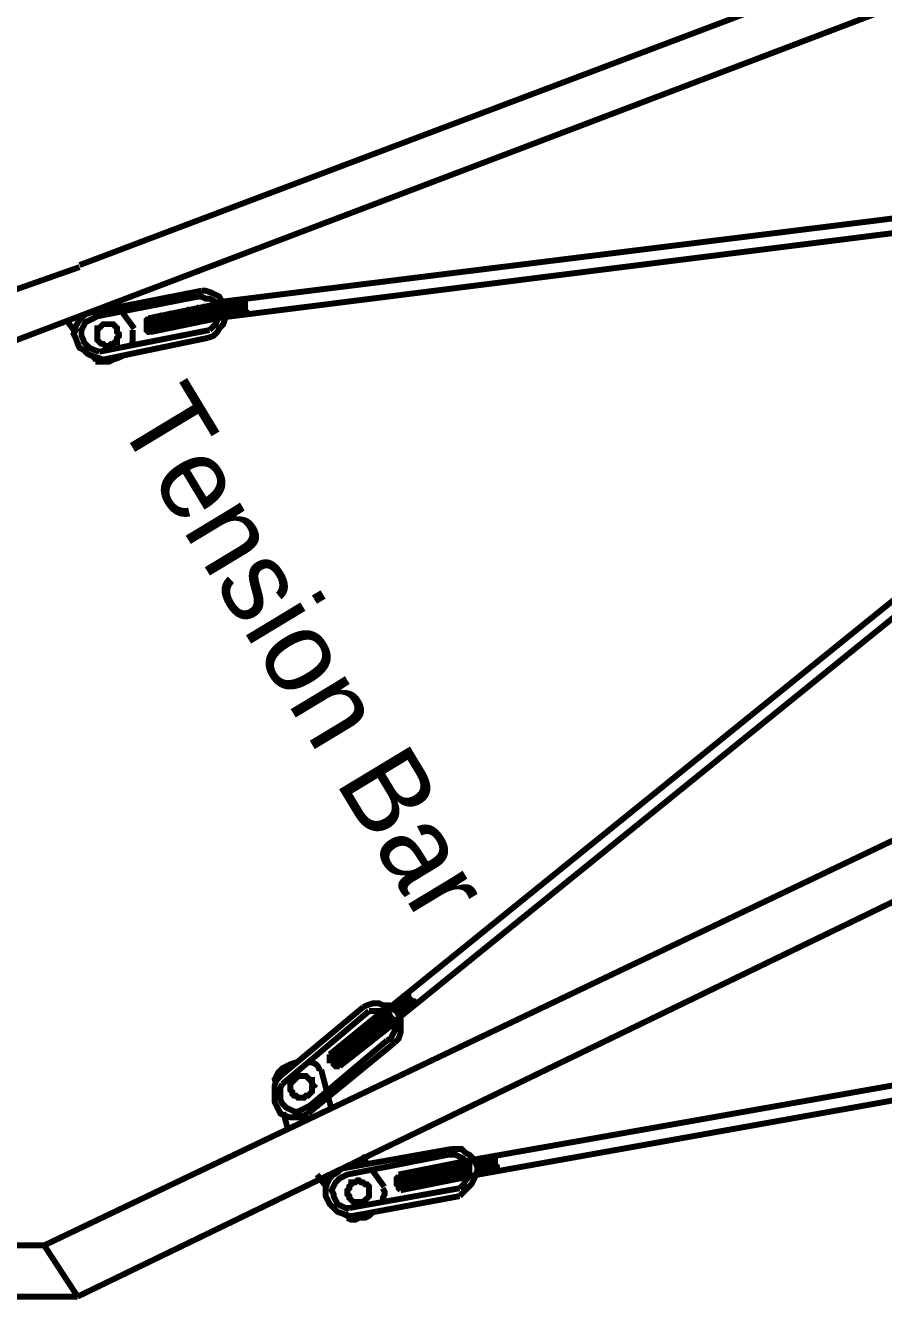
# Model space of a CAD drawing. Extents: x 0.3 to 11.4, y 0.3 to 16.3.
# Drawn here: x 4.955 to 5.682, y 8.595 to 9.674 of the extents above; entities that cross this region are included whole.
import ezdxf

# ---------------------------------------------------------------- set-up
doc = ezdxf.new("R2010")
doc.units = 0
doc.header["$MEASUREMENT"] = 0

msp = doc.modelspace()

# ---------------------------------------------------------------- linework, layer by layer
at = {"color": 0, "const_width": 0.005}
for points in [[(6.59776, 10.0744), (5.00108, 9.47114)], [(6.60612, 10.0378), (5.00944, 9.4311), (4.79443, 9.34944)], [(6.72276, 10.0228), (5.25776, 8.83778)], [(6.72944, 10.0144), (5.26611, 8.82943)], [(4.97114, 8.64111), (7.20281, 9.70611)], [(7.22276, 9.67443), (4.99946, 8.59776)], [(6.98281, 9.67111), (5.1161, 9.43946)], [(6.98611, 9.66114), (5.1161, 9.42611)], [(5.00108, 9.46946), (4.79275, 9.39611)], [(5.10444, 9.44943), (5.01112, 9.4311)], [(5.10444, 9.44943), (5.10781, 9.44943), (5.11279, 9.44775), (5.1161, 9.44612), (5.11947, 9.44444), (5.1211, 9.44114), (5.12278, 9.43778), (5.12446, 9.43446), (5.12446, 9.42947), (5.12446, 9.42611), (5.12278, 9.42111), (5.11947, 9.41775), (5.11778, 9.41444), (5.11442, 9.41114), (5.10943, 9.40944)], [(5.10113, 9.44444), (5.01611, 9.42779), (5.01281, 9.42611), (5.00944, 9.42443), (5.00613, 9.42279), (5.00444, 9.41943), (5.00276, 9.41613), (5.00276, 9.41444), (5.00276, 9.41114), (5.00444, 9.40776), (5.00444, 9.40608), (5.00776, 9.40278), (5.00944, 9.4011), (5.01281, 9.39947), (5.01779, 9.39779)], [(5.03093, 9.43978), (5.03108, 9.43956), (5.03267, 9.43733), (5.03282, 9.43713)], [(5.1161, 9.43778), (5.05946, 9.42611)], [(5.10113, 9.44444), (5.10444, 9.44444), (5.10781, 9.44276), (5.11111, 9.44276), (5.11442, 9.44114), (5.1161, 9.43946), (5.11778, 9.43608), (5.11947, 9.43446), (5.11947, 9.4311), (5.11947, 9.42779), (5.11778, 9.42443), (5.1161, 9.42111), (5.11279, 9.41775), (5.11111, 9.41613)], [(5.11111, 9.43778), (5.11111, 9.43608), (5.11111, 9.43446), (5.10943, 9.43278), (5.10943, 9.4311), (5.11111, 9.42947), (5.11111, 9.42779), (5.11279, 9.42611), (5.11279, 9.42443)], [(5.11442, 9.43778), (5.11442, 9.43608), (5.11279, 9.43446), (5.11279, 9.43278), (5.11279, 9.4311), (5.11442, 9.42947), (5.11442, 9.42779), (5.1161, 9.42611)], [(5.11778, 9.43778), (5.1161, 9.43608), (5.1161, 9.43446), (5.1161, 9.43278), (5.1161, 9.4311), (5.11778, 9.42947), (5.11947, 9.42779)], [(5.12446, 9.43946), (5.12278, 9.43778)], [(5.12608, 9.44114), (5.12608, 9.43946), (5.12446, 9.43778), (5.12446, 9.43608), (5.12446, 9.43446), (5.12608, 9.43278), (5.12608, 9.4311), (5.12776, 9.42947), (5.12776, 9.42779)], [(5.12944, 9.43946), (5.12776, 9.43778), (5.12776, 9.43446), (5.12776, 9.43278), (5.12776, 9.4311), (5.12944, 9.42947), (5.13113, 9.42779)], [(5.13276, 9.43946), (5.13113, 9.43778), (5.13113, 9.43608), (5.13113, 9.43446), (5.13113, 9.4311), (5.13276, 9.4311), (5.13444, 9.42947), (5.13444, 9.42779)], [(5.13612, 9.44114), (5.13612, 9.43946), (5.13444, 9.43778), (5.13444, 9.43608), (5.13444, 9.43446), (5.13444, 9.43278), (5.13612, 9.4311), (5.13612, 9.42947), (5.13781, 9.42779)], [(5.13943, 9.44114), (5.13781, 9.43946), (5.13781, 9.43778), (5.13781, 9.43608), (5.13781, 9.43446), (5.13781, 9.43278), (5.13943, 9.4311), (5.13943, 9.42947), (5.14111, 9.42947)], [(5.14279, 9.44276), (5.14111, 9.44114), (5.14111, 9.43946), (5.14111, 9.43778), (5.14111, 9.43608), (5.14111, 9.43446), (5.14111, 9.43278), (5.14279, 9.4311), (5.14442, 9.42947)], [(5.01112, 9.4311), (5.00613, 9.42947), (5.00276, 9.42611), (5.00108, 9.42443), (4.99778, 9.41943), (4.99778, 9.41613), (4.9961, 9.41276), (4.99778, 9.40944), (4.99946, 9.40446), (5.00108, 9.4011), (5.00444, 9.39947), (5.00776, 9.39611), (5.01112, 9.39442), (5.01611, 9.39279), (5.02111, 9.39111)], [(5.03608, 9.43272), (5.03706, 9.43147), (5.0465, 9.41862), (5.04742, 9.41732)], [(5.05946, 9.42611), (5.05778, 9.42443), (5.05778, 9.42279), (5.05778, 9.42111), (5.05778, 9.41943), (5.05778, 9.41775), (5.05778, 9.41613), (5.05946, 9.41444), (5.06108, 9.41444)], [(5.06108, 9.42779), (5.06108, 9.42611), (5.05946, 9.42443), (5.05946, 9.42279), (5.05946, 9.42111), (5.05946, 9.41943), (5.06108, 9.41775), (5.06108, 9.41613), (5.06278, 9.41444)], [(5.11778, 9.42611), (5.06108, 9.41444)], [(5.06446, 9.42779), (5.06278, 9.42611), (5.06278, 9.42443), (5.06278, 9.42279), (5.06278, 9.42111), (5.06278, 9.41943), (5.06278, 9.41775), (5.06446, 9.41613), (5.06614, 9.41444)], [(5.06776, 9.42779), (5.06614, 9.42611), (5.06614, 9.42443), (5.06614, 9.42279), (5.06614, 9.42111), (5.06614, 9.41943), (5.06614, 9.41775), (5.06776, 9.41613), (5.06944, 9.41613)], [(5.07113, 9.42947), (5.06944, 9.42779), (5.06944, 9.42611), (5.06944, 9.42443), (5.06944, 9.42279), (5.06944, 9.42111), (5.06944, 9.41943), (5.07113, 9.41775), (5.07275, 9.41613)], [(5.07275, 9.42947), (5.07275, 9.42779), (5.07275, 9.42611), (5.07113, 9.42443), (5.07113, 9.42279), (5.07275, 9.42111), (5.07275, 9.41943), (5.07443, 9.41775), (5.07443, 9.41613)], [(5.07611, 9.42947), (5.07443, 9.42779), (5.07443, 9.42611), (5.07443, 9.42279), (5.07443, 9.42111), (5.07611, 9.41943), (5.07781, 9.41943), (5.07781, 9.41775)], [(5.07943, 9.4311), (5.07781, 9.42947), (5.07781, 9.42779), (5.07781, 9.42611), (5.07781, 9.42443), (5.07781, 9.42279), (5.07781, 9.42111), (5.07943, 9.41943), (5.08111, 9.41775)], [(5.08111, 9.4311), (5.08111, 9.42947), (5.07943, 9.42779), (5.07943, 9.42611), (5.07943, 9.42443), (5.08111, 9.42279), (5.08111, 9.42111), (5.08279, 9.41943), (5.08279, 9.41775)], [(5.08442, 9.4311), (5.08279, 9.42947), (5.08279, 9.42779), (5.08279, 9.42611), (5.08442, 9.42279), (5.0861, 9.42111), (5.0861, 9.41943)], [(5.08778, 9.43278), (5.08778, 9.4311), (5.0861, 9.42947), (5.0861, 9.42779), (5.0861, 9.42611), (5.0861, 9.42443), (5.08778, 9.42279), (5.08778, 9.42111), (5.08946, 9.41943)], [(5.0911, 9.43278), (5.08946, 9.4311), (5.08946, 9.42947), (5.08946, 9.42779), (5.08946, 9.42611), (5.08946, 9.42443), (5.0911, 9.42279), (5.0911, 9.42111), (5.09278, 9.42111)], [(5.09446, 9.43446), (5.09278, 9.43278), (5.09278, 9.4311), (5.09278, 9.42947), (5.09278, 9.42779), (5.09278, 9.42611), (5.09278, 9.42443), (5.09446, 9.42279), (5.09614, 9.42111)], [(5.09614, 9.43446), (5.09614, 9.43278), (5.09446, 9.4311), (5.09446, 9.42947), (5.09446, 9.42779), (5.09614, 9.42611), (5.09614, 9.42443), (5.09776, 9.42279), (5.09776, 9.42111)], [(5.09944, 9.43446), (5.09776, 9.43278), (5.09776, 9.4311), (5.09776, 9.42947), (5.09776, 9.42779), (5.09776, 9.42611), (5.09944, 9.42443), (5.09944, 9.42279), (5.10113, 9.42279)], [(5.10275, 9.43608), (5.10113, 9.43446), (5.10113, 9.43278), (5.10113, 9.4311), (5.10113, 9.42947), (5.10113, 9.42779), (5.10275, 9.42611), (5.10275, 9.42443), (5.10444, 9.42279)], [(5.10612, 9.43608), (5.10444, 9.43446), (5.10444, 9.43278), (5.10444, 9.4311), (5.10444, 9.42947), (5.10444, 9.42779), (5.10444, 9.42611), (5.10612, 9.42443), (5.10781, 9.42279)], [(5.10943, 9.43608), (5.10781, 9.43608), (5.10781, 9.43446), (5.10781, 9.43278), (5.10781, 9.42947), (5.10781, 9.42779), (5.10781, 9.42611), (5.10943, 9.42611), (5.11111, 9.42443)], [(5.12446, 9.42779), (5.12608, 9.42779)], [(4.99072, 9.4235), (4.99132, 9.42275), (4.99696, 9.41504), (4.9975, 9.41422)], [(5.11111, 9.41613), (5.01779, 9.39779)], [(5.04443, 9.40278), (5.04611, 9.40608), (5.04611, 9.40944), (5.04611, 9.41276), (5.04611, 9.41613)], [(5.10943, 9.40944), (5.02111, 9.39111)], [(5.01243, 9.39399), (5.01269, 9.39367), (5.01514, 9.3904), (5.01535, 9.39003)], [(5.01443, 9.38943), (5.01779, 9.38943), (5.02279, 9.38943), (5.0261, 9.38943), (5.02946, 9.39111), (5.03444, 9.39279), (5.03776, 9.39442)], [(7.55111, 9.10612), (5.32943, 8.71278)], [(7.51113, 9.08946), (5.32943, 8.69943)], [(5.28444, 8.84446), (5.28276, 8.84446), (5.28108, 8.84614), (5.27946, 8.84614), (5.27946, 8.84776), (5.27778, 8.84944), (5.2761, 8.85113), (5.2761, 8.85275), (5.2761, 8.85444)], [(5.28776, 8.84614), (5.28614, 8.84614), (5.28444, 8.84776), (5.28276, 8.84776), (5.28108, 8.84944), (5.27946, 8.85113), (5.27946, 8.85275), (5.27946, 8.85444), (5.27778, 8.85612)], [(5.26779, 8.81278), (5.27111, 8.81614), (5.27279, 8.82112), (5.27279, 8.82443), (5.27279, 8.82943), (5.27279, 8.83279), (5.27111, 8.8361), (5.26942, 8.83946), (5.26611, 8.8411), (5.26281, 8.84446), (5.25776, 8.84446), (5.25444, 8.84614), (5.24946, 8.84614), (5.24447, 8.84446), (5.2411, 8.84278)], [(5.26443, 8.84278), (5.26443, 8.84446)], [(5.27447, 8.8361), (5.27279, 8.8361), (5.27111, 8.83778), (5.26942, 8.83946), (5.26779, 8.8411), (5.26779, 8.84278), (5.26611, 8.84446), (5.26611, 8.84614)], [(5.27778, 8.83778), (5.2761, 8.83946), (5.27447, 8.83946), (5.27279, 8.83946), (5.27111, 8.8411), (5.26942, 8.84278), (5.26942, 8.84446), (5.26942, 8.84614), (5.26942, 8.84776)], [(5.27946, 8.8411), (5.27778, 8.8411), (5.2761, 8.8411), (5.27447, 8.84278), (5.27279, 8.84446), (5.27111, 8.84614), (5.27111, 8.84776), (5.27111, 8.84944)], [(5.28276, 8.84278), (5.28108, 8.84278), (5.27946, 8.84278), (5.27778, 8.84446), (5.2761, 8.84614), (5.27447, 8.84614), (5.27447, 8.84776), (5.27447, 8.84944), (5.27447, 8.85113)], [(5.2411, 8.84278), (5.17111, 8.78444)], [(5.2461, 8.83946), (5.17279, 8.77778)], [(5.25776, 8.83946), (5.21278, 8.80279)], [(5.26112, 8.81446), (5.26443, 8.81614), (5.26611, 8.81944), (5.26779, 8.82275), (5.26779, 8.82611), (5.26779, 8.82943), (5.26611, 8.83279), (5.26443, 8.83442), (5.26281, 8.83778), (5.25944, 8.83946), (5.25776, 8.83946), (5.25276, 8.83946), (5.24946, 8.83946), (5.2461, 8.83946)], [(5.25944, 8.82275), (5.25776, 8.82275), (5.25613, 8.82443), (5.25444, 8.82443), (5.25276, 8.82611), (5.25108, 8.82781), (5.25108, 8.82943), (5.24946, 8.83111), (5.24946, 8.83279)], [(5.26112, 8.82443), (5.25944, 8.82611), (5.25776, 8.82611), (5.25613, 8.82611), (5.25444, 8.82781), (5.25444, 8.82943), (5.25276, 8.83111), (5.25276, 8.83279), (5.25276, 8.83442)], [(5.26281, 8.82781), (5.26112, 8.82781), (5.25944, 8.82781), (5.25944, 8.82943), (5.25776, 8.82943), (5.25613, 8.83111), (5.25613, 8.83279), (5.25444, 8.83442), (5.25444, 8.8361)], [(5.26611, 8.82943), (5.26443, 8.82943), (5.26281, 8.82943), (5.26112, 8.83111), (5.25944, 8.83111), (5.25944, 8.83279), (5.25776, 8.83442), (5.25776, 8.8361), (5.25776, 8.83778)], [(5.26611, 8.83111), (5.26443, 8.83111), (5.26443, 8.83279), (5.26281, 8.83442), (5.26112, 8.8361), (5.26112, 8.83778), (5.25944, 8.83946)], [(5.27279, 8.83442), (5.27111, 8.83442)], [(5.26779, 8.82943), (5.22114, 8.79275)], [(5.24778, 8.81446), (5.2461, 8.81446), (5.24447, 8.81446), (5.24278, 8.81614), (5.2411, 8.81614), (5.23942, 8.81776), (5.23942, 8.81944), (5.23942, 8.82112), (5.23779, 8.82275)], [(5.24946, 8.81614), (5.24778, 8.81614), (5.2461, 8.81614), (5.24447, 8.81776), (5.24278, 8.81776), (5.24278, 8.81944), (5.2411, 8.82112), (5.2411, 8.82275), (5.2411, 8.82443)], [(5.25108, 8.81776), (5.24946, 8.81776), (5.24778, 8.81776), (5.2461, 8.81944), (5.24447, 8.82112), (5.24278, 8.82275), (5.24278, 8.82443), (5.24278, 8.82611)], [(5.25444, 8.81944), (5.25276, 8.81944), (5.25108, 8.81944), (5.24946, 8.82112), (5.24778, 8.82112), (5.2461, 8.82275), (5.2461, 8.82443), (5.24447, 8.82611), (5.24447, 8.82781)], [(5.25613, 8.82112), (5.25444, 8.82112), (5.25276, 8.82112), (5.25108, 8.82275), (5.24946, 8.82443), (5.24946, 8.82611), (5.24778, 8.82611), (5.24778, 8.82943), (5.24778, 8.83111)], [(5.26112, 8.81446), (5.19613, 8.75944), (5.19276, 8.75776), (5.18946, 8.75612), (5.18608, 8.75444), (5.18278, 8.75444), (5.17947, 8.75612), (5.17611, 8.75776), (5.17443, 8.75944), (5.17279, 8.76113), (5.17111, 8.76443), (5.17111, 8.76779), (5.17111, 8.77111), (5.17111, 8.77447), (5.17279, 8.77778)], [(5.26779, 8.81278), (5.19444, 8.75276)], [(5.23281, 8.80279), (5.23112, 8.80279), (5.22944, 8.80279), (5.22775, 8.80447), (5.22613, 8.8061), (5.22444, 8.80778), (5.22444, 8.80946), (5.22444, 8.81108)], [(5.23611, 8.80447), (5.23443, 8.80447), (5.23281, 8.80447), (5.23112, 8.8061), (5.22944, 8.80778), (5.22775, 8.80778), (5.22775, 8.80946), (5.22775, 8.81108), (5.22613, 8.81278)], [(5.23779, 8.8061), (5.23611, 8.8061), (5.23443, 8.8061), (5.23281, 8.80778), (5.23112, 8.80946), (5.22944, 8.81108), (5.22944, 8.81278), (5.22944, 8.81446)], [(5.23942, 8.80778), (5.23779, 8.80778), (5.23611, 8.80778), (5.23443, 8.80946), (5.23281, 8.81108), (5.23112, 8.81278), (5.23112, 8.81446), (5.23112, 8.81776)], [(5.24278, 8.80946), (5.2411, 8.80946), (5.23942, 8.81108), (5.23779, 8.81108), (5.23611, 8.81278), (5.23443, 8.81446), (5.23443, 8.81614), (5.23443, 8.81776), (5.23281, 8.81944)], [(5.24447, 8.81108), (5.24278, 8.81108), (5.2411, 8.81278), (5.23942, 8.81278), (5.23779, 8.81446), (5.23779, 8.81614), (5.23611, 8.81776), (5.23611, 8.81944), (5.23611, 8.82112)], [(5.22114, 8.79275), (5.21946, 8.79275), (5.21778, 8.79275), (5.2161, 8.79443), (5.2161, 8.79611), (5.21446, 8.79779), (5.21278, 8.79779), (5.21278, 8.80111), (5.21278, 8.80279)], [(5.22444, 8.79443), (5.22114, 8.79443), (5.21946, 8.79443), (5.21946, 8.79611), (5.21778, 8.79779), (5.2161, 8.79779), (5.2161, 8.79943), (5.21446, 8.80111), (5.21446, 8.80447)], [(5.22613, 8.79611), (5.22444, 8.79611), (5.22276, 8.79779), (5.22114, 8.79779), (5.21946, 8.79943), (5.21778, 8.80111), (5.21778, 8.80279), (5.21778, 8.80447), (5.21778, 8.8061)], [(5.22775, 8.79779), (5.22613, 8.79779), (5.22444, 8.79943), (5.22276, 8.79943), (5.22276, 8.80111), (5.22114, 8.80279), (5.22114, 8.80447), (5.21946, 8.8061), (5.21946, 8.80778)], [(5.23112, 8.80111), (5.22944, 8.80111), (5.22775, 8.80111), (5.22613, 8.80279), (5.22444, 8.80279), (5.22276, 8.80447), (5.22276, 8.8061), (5.22276, 8.80778), (5.22276, 8.80946)], [(5.16613, 8.78108), (5.16775, 8.78444), (5.16943, 8.78776), (5.17279, 8.79113), (5.17611, 8.79275), (5.17947, 8.79443), (5.18446, 8.79611)], [(5.19444, 8.79611), (5.19775, 8.79611), (5.20111, 8.79443), (5.20281, 8.79275), (5.20443, 8.78944)], [(5.20557, 8.78982), (5.206, 8.78831), (5.21001, 8.77289), (5.21039, 8.77132)], [(5.1659, 8.78342), (5.16601, 8.78299), (5.16715, 8.7786), (5.16726, 8.77815)], [(5.19444, 8.75276), (5.19114, 8.75108), (5.18608, 8.74946), (5.18278, 8.74946), (5.17947, 8.74946), (5.17443, 8.75108), (5.17111, 8.75276), (5.16943, 8.75612), (5.16775, 8.75944), (5.16613, 8.76281), (5.16613, 8.76779), (5.16613, 8.77111), (5.16613, 8.7761), (5.16775, 8.78108), (5.17111, 8.78444)], [(5.21175, 8.766), (5.21197, 8.76535), (5.21371, 8.75879), (5.21386, 8.75808)], [(5.17356, 8.75385), (5.17389, 8.75265), (5.17703, 8.74078), (5.17731, 8.73958)], [(5.31278, 8.71778), (5.22775, 8.70111), (5.22444, 8.69943), (5.22114, 8.69775), (5.21946, 8.69612), (5.21778, 8.69444), (5.2161, 8.69114), (5.21446, 8.68778), (5.2161, 8.68446), (5.2161, 8.68278), (5.21778, 8.67947), (5.21946, 8.67611), (5.22276, 8.67443), (5.22613, 8.67279), (5.22944, 8.67279)], [(5.31614, 8.72276), (5.22276, 8.70611)], [(5.23964, 8.71707), (5.24007, 8.71653), (5.24414, 8.71104), (5.24451, 8.71044)], [(5.31278, 8.71778), (5.31614, 8.71778), (5.31944, 8.71778), (5.32275, 8.7161), (5.32611, 8.71446), (5.32781, 8.71278), (5.33111, 8.7111), (5.33111, 8.70779), (5.33111, 8.70443), (5.33111, 8.70111), (5.32943, 8.69775), (5.32781, 8.69612), (5.32611, 8.69276), (5.32275, 8.68946)], [(5.31614, 8.72276), (5.32113, 8.72276), (5.32443, 8.72276), (5.32781, 8.71946), (5.33111, 8.71778), (5.33442, 8.71446), (5.3361, 8.7111), (5.33778, 8.70779), (5.33778, 8.70443), (5.3361, 8.69943), (5.33442, 8.69612), (5.33279, 8.69276), (5.32943, 8.68946), (5.32611, 8.68608), (5.32275, 8.68278)], [(5.3361, 8.71446), (5.3361, 8.71278)], [(5.33946, 8.71446), (5.33778, 8.71278), (5.33778, 8.7111), (5.33778, 8.70942), (5.33778, 8.70779), (5.33778, 8.70611), (5.33778, 8.70443), (5.33946, 8.70281), (5.3411, 8.70111)], [(5.34278, 8.71446), (5.3411, 8.71278), (5.3411, 8.7111), (5.33946, 8.70942), (5.33946, 8.70779), (5.3411, 8.70611), (5.3411, 8.70443), (5.34278, 8.70443), (5.34446, 8.70281)], [(5.34446, 8.7161), (5.34446, 8.71446), (5.34446, 8.71278), (5.34278, 8.7111), (5.34278, 8.70942), (5.34446, 8.70779), (5.34446, 8.70611), (5.34614, 8.70443), (5.34614, 8.70281)], [(5.34776, 8.7161), (5.34776, 8.71446), (5.34614, 8.71278), (5.34614, 8.7111), (5.34614, 8.70942), (5.34776, 8.70779), (5.34776, 8.70611), (5.34944, 8.70443)], [(5.35113, 8.71778), (5.35113, 8.7161), (5.34944, 8.71446), (5.34944, 8.71278), (5.34944, 8.7111), (5.34944, 8.70942), (5.35113, 8.70779), (5.35113, 8.70611), (5.35275, 8.70443)], [(5.35444, 8.71778), (5.35275, 8.7161), (5.35275, 8.71446), (5.35275, 8.71278), (5.35275, 8.7111), (5.35275, 8.70942), (5.35444, 8.70779), (5.35444, 8.70611), (5.35612, 8.70443)], [(5.22276, 8.70611), (5.21946, 8.70281), (5.2161, 8.70111), (5.21278, 8.69775), (5.2111, 8.69444), (5.20942, 8.69114), (5.20942, 8.68608), (5.20942, 8.68278), (5.2111, 8.67947), (5.21278, 8.67611), (5.2161, 8.67279), (5.21946, 8.66943), (5.22444, 8.66775), (5.22775, 8.66613), (5.23281, 8.66613)], [(5.24772, 8.70606), (5.24869, 8.70481), (5.25814, 8.69194), (5.25906, 8.69065)], [(5.32943, 8.71278), (5.27111, 8.70111)], [(5.28944, 8.70443), (5.28776, 8.70281), (5.28776, 8.70111), (5.28776, 8.69943), (5.28776, 8.69775), (5.28776, 8.69612), (5.28776, 8.69444), (5.28944, 8.69276), (5.29113, 8.69114)], [(5.29113, 8.70443), (5.29113, 8.70281), (5.28944, 8.70111), (5.28944, 8.69943), (5.28944, 8.69775), (5.28944, 8.69612), (5.29113, 8.69444), (5.29113, 8.69276), (5.29275, 8.69276)], [(5.29443, 8.70611), (5.29275, 8.70443), (5.29275, 8.70281), (5.29275, 8.70111), (5.29275, 8.69943), (5.29275, 8.69612), (5.29443, 8.69612), (5.29443, 8.69444), (5.29611, 8.69276)], [(5.29779, 8.70611), (5.29611, 8.70443), (5.29611, 8.70281), (5.29611, 8.70111), (5.29611, 8.69943), (5.29611, 8.69775), (5.29611, 8.69612), (5.29779, 8.69444), (5.29943, 8.69276)], [(5.30111, 8.70611), (5.29943, 8.70443), (5.29943, 8.70281), (5.29943, 8.70111), (5.29943, 8.69943), (5.29943, 8.69775), (5.29943, 8.69612), (5.30111, 8.69444), (5.30279, 8.69444)], [(5.30447, 8.70779), (5.30279, 8.70611), (5.30279, 8.70443), (5.30111, 8.70281), (5.30279, 8.70111), (5.30279, 8.69943), (5.30279, 8.69775), (5.30447, 8.69612), (5.3061, 8.69444)], [(5.3061, 8.70779), (5.3061, 8.70611), (5.30447, 8.70443), (5.30447, 8.70281), (5.30447, 8.70111), (5.3061, 8.69943), (5.3061, 8.69775), (5.30778, 8.69612), (5.30778, 8.69444)], [(5.30946, 8.70779), (5.30778, 8.70611), (5.30778, 8.70443), (5.30778, 8.70281), (5.30778, 8.70111), (5.30778, 8.69943), (5.30778, 8.69775), (5.30946, 8.69612), (5.31108, 8.69612)], [(5.31278, 8.70942), (5.31108, 8.70779), (5.31108, 8.70611), (5.30946, 8.70443), (5.30946, 8.70281), (5.31108, 8.70111), (5.31108, 8.69943), (5.31278, 8.69775), (5.31446, 8.69612)], [(5.31446, 8.70942), (5.31446, 8.70779), (5.31446, 8.70611), (5.31278, 8.70443), (5.31278, 8.70281), (5.31446, 8.70111), (5.31446, 8.69943), (5.31614, 8.69775), (5.31614, 8.69612)], [(5.31776, 8.70942), (5.31614, 8.70779), (5.31614, 8.70611), (5.31614, 8.70281), (5.31776, 8.70111), (5.31776, 8.69943), (5.31944, 8.69943), (5.31944, 8.69775)], [(5.32113, 8.7111), (5.32113, 8.70942), (5.31944, 8.70779), (5.31944, 8.70611), (5.31944, 8.70443), (5.31944, 8.70281), (5.32113, 8.70111), (5.32113, 8.69943), (5.32275, 8.69775)], [(5.32443, 8.7111), (5.32275, 8.70942), (5.32275, 8.70779), (5.32275, 8.70611), (5.32275, 8.70443), (5.32275, 8.70281), (5.32443, 8.70111), (5.32443, 8.69943), (5.32611, 8.69943)], [(5.32781, 8.71278), (5.32611, 8.7111), (5.32611, 8.70942), (5.32611, 8.70779), (5.32611, 8.70611), (5.32611, 8.70443), (5.32611, 8.70281), (5.32781, 8.70111), (5.32943, 8.69943)], [(5.32943, 8.7111), (5.32943, 8.70942), (5.32943, 8.70779), (5.32943, 8.70611), (5.32943, 8.70443), (5.32943, 8.70281), (5.33111, 8.70111)], [(5.20215, 8.70111), (5.2029, 8.70014), (5.21013, 8.69026), (5.21083, 8.68924)], [(5.27111, 8.70111), (5.27111, 8.69943), (5.26942, 8.69775), (5.26942, 8.69612), (5.26942, 8.69444), (5.26942, 8.69276), (5.27111, 8.69114), (5.27111, 8.68946), (5.27279, 8.68778)], [(5.27447, 8.70111), (5.27279, 8.69943), (5.27279, 8.69775), (5.27279, 8.69612), (5.27279, 8.69444), (5.27279, 8.69276), (5.27279, 8.69114), (5.27447, 8.68946), (5.2761, 8.68778)], [(5.33111, 8.69943), (5.27279, 8.68778)], [(5.2761, 8.70111), (5.2761, 8.69943), (5.27447, 8.69775), (5.27447, 8.69612), (5.27447, 8.69444), (5.2761, 8.69276), (5.2761, 8.69114), (5.27778, 8.68946)], [(5.27946, 8.70281), (5.27946, 8.70111), (5.27778, 8.69943), (5.27778, 8.69775), (5.27778, 8.69612), (5.27778, 8.69444), (5.27946, 8.69276), (5.28108, 8.69114), (5.28108, 8.68946)], [(5.28276, 8.70281), (5.28276, 8.70111), (5.28108, 8.69943), (5.28108, 8.69775), (5.28108, 8.69612), (5.28108, 8.69444), (5.28276, 8.69276), (5.28276, 8.69114), (5.28444, 8.68946)], [(5.28614, 8.70281), (5.28444, 8.70281), (5.28444, 8.70111), (5.28444, 8.69943), (5.28444, 8.69612), (5.28444, 8.69444), (5.28614, 8.69444), (5.28614, 8.69276), (5.28776, 8.69114)], [(5.33778, 8.70281), (5.33778, 8.70111)], [(5.32275, 8.68946), (5.22944, 8.67279)], [(5.32275, 8.68278), (5.23281, 8.66613)], [(5.25776, 8.67779), (5.25776, 8.6811), (5.25944, 8.68446), (5.25944, 8.68608), (5.25776, 8.68946)], [(5.22575, 8.669), (5.22601, 8.66868), (5.22846, 8.66542), (5.22868, 8.66504)], [(5.22775, 8.66444), (5.23112, 8.66276), (5.23443, 8.66276), (5.23779, 8.66444), (5.24278, 8.66444), (5.2461, 8.66613), (5.24946, 8.66943)], [(4.97114, 8.64111), (4.84614, 8.64111)], [(4.97114, 8.64111), (4.99946, 8.59776)], [(4.99946, 8.59776), (4.86947, 8.59776)]]:
    msp.add_lwpolyline(points, dxfattribs=at)
for points in [[(5.03276, 9.41613), (5.03276, 9.41775), (5.03108, 9.41943), (5.02946, 9.42111), (5.02778, 9.42111), (5.0261, 9.42111), (5.02447, 9.42111), (5.02279, 9.42111), (5.02111, 9.42111), (5.01942, 9.41943), (5.01779, 9.41775), (5.01611, 9.41775), (5.01611, 9.41613), (5.01611, 9.41444), (5.01611, 9.41276), (5.01611, 9.41114), (5.01611, 9.40944), (5.01611, 9.40776), (5.01779, 9.40608), (5.01942, 9.40446), (5.02111, 9.40446), (5.02279, 9.40278), (5.02447, 9.40278), (5.0261, 9.40278), (5.02778, 9.40446), (5.02946, 9.40446), (5.03108, 9.40608), (5.03276, 9.40608), (5.03276, 9.40776), (5.03276, 9.40944), (5.03444, 9.41114), (5.03444, 9.41276), (5.03276, 9.41444), (5.03276, 9.41613)], [(5.19775, 8.77946), (5.19775, 8.77778), (5.19943, 8.7761), (5.19775, 8.77447), (5.19775, 8.77279), (5.19775, 8.77111), (5.19613, 8.76942), (5.19444, 8.76779), (5.19276, 8.76779), (5.19114, 8.76611), (5.18946, 8.76611), (5.18778, 8.76611), (5.18608, 8.76611), (5.18446, 8.76779), (5.18278, 8.76779), (5.1811, 8.76942), (5.1811, 8.77111), (5.17947, 8.77279), (5.17947, 8.77447), (5.17947, 8.7761), (5.17947, 8.77778), (5.1811, 8.77946), (5.1811, 8.78108), (5.18278, 8.78108), (5.18446, 8.78276), (5.18608, 8.78444), (5.18778, 8.78444), (5.18946, 8.78444), (5.19114, 8.78444), (5.19276, 8.78444), (5.19444, 8.78276), (5.19613, 8.78108), (5.19775, 8.78108), (5.19775, 8.77946)], [(5.2461, 8.69114), (5.24447, 8.69276), (5.24278, 8.69276), (5.2411, 8.69444), (5.23942, 8.69444), (5.23779, 8.69612), (5.23611, 8.69612), (5.23443, 8.69444), (5.23281, 8.69444), (5.23112, 8.69444), (5.23112, 8.69276), (5.22944, 8.69114), (5.22944, 8.68946), (5.22775, 8.68778), (5.22775, 8.68608), (5.22775, 8.68446), (5.22944, 8.68278), (5.22944, 8.6811), (5.23112, 8.67947), (5.23281, 8.67779), (5.23443, 8.67779), (5.23611, 8.67779), (5.23779, 8.67779), (5.23942, 8.67779), (5.2411, 8.67779), (5.24278, 8.67947), (5.24447, 8.6811), (5.2461, 8.68278), (5.2461, 8.68446), (5.2461, 8.68608), (5.2461, 8.68778), (5.2461, 8.68946), (5.2461, 8.69114)]]:
    msp.add_lwpolyline(points, close=True, dxfattribs=at)

# ---------------------------------------------------------------- texts
at = {"color": 0}
msp.add_text('Tension Bar', height=0.0700001, rotation=301.152, dxfattribs=at).set_placement((5.03111, 9.34111))

doc.saveas('drawing.dxf')
